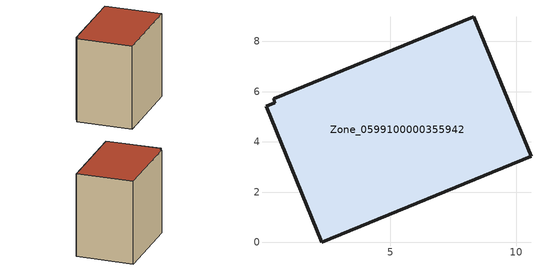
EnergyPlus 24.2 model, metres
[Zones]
Zone_0599100000355942
 floor ground (C_G): 0.06,5.41 0.42,5.55 0.37,5.7 8.31,8.98 10.59,3.43 2.28,0 z0
 wall outside (C_F): 10.59,3.43 8.31,8.98 0.37,5.7 0.42,5.55 0.06,5.41 2.28,0 10.59,3.43 z0:8.93
 roof outside (C_R): 0.42,5.55 0.06,5.41 2.28,0 10.59,3.43 8.31,8.98 0.37,5.7 z8.93
[BUILDING]
Pand.0599100000355942: North Axis=0; Terrain=City; Loads Convergence Tolerance Value=0.04; Temperature Convergence Tolerance Value=0.4; Solar Distribution=FullExterior; Maximum Number of Warmup Days=25; Minimum Number of Warmup Days=1
[Site:Location]
Rotterdam.The.Hague.AP_ZH_NLD Design_Conditions: Latitude=51.96; Longitude=4.45; Time Zone=1; Elevation=-4.5
[SITE:GROUNDTEMPERATURE:BUILDINGSURFACE]
18, 18, 18, 18, 18, 18, 18, 18, 18, 18, 18, 18
[MATERIAL] Thermal Absorptance=0.9; Solar Absorptance=0.7; Visible Absorptance=0.7
Name | Roughness | Thickness | Conductivity | Density | Specific Heat
G.TI.1992-2005 | MediumSmooth | 0.15 | 0.06 | 540 | 1210
F.TI.1992-2005 | Rough | 0.3 | 0.12 | 1920 | 840
R.TI.1992-2005 | MediumRough | 0.2 | 0.08 | 1500 | 1000
[CONSTRUCTION]
C_G: G.TI.1992-2005
C_F: F.TI.1992-2005
C_R: R.TI.1992-2005
[ZONE]
Zone_0599100000355942: Type=1; Multiplier=1; Ceiling Height=Autocalculate; Volume=Autocalculate; Floor Area=autocalculate; Part of Total Floor Area=Yes
[ZONEINFILTRATION:DESIGNFLOWRATE]
Infil_Zone_0599100000355942: Zone or ZoneList or Space or SpaceList=Zone_0599100000355942; Schedule=AlwaysOn; Design Flow Rate Calculation Method=Flow/Area; Flow Rate per Floor Area=0.0015; Constant Term Coefficient=1; Temperature Term Coefficient=0; Velocity Term Coefficient=0; Velocity Squared Term Coefficient=0
[HVACTEMPLATE:ZONE:IDEALLOADSAIRSYSTEM]
Zone_0599100000355942: Maximum Heating Supply Air Temperature=50; Minimum Cooling Supply Air Temperature=13; Maximum Heating Supply Air Humidity Ratio=0.0156; Minimum Cooling Supply Air Humidity Ratio=0.0077; Heating Limit=NoLimit; Cooling Limit=NoLimit; Dehumidification Control Type=ConstantSensibleHeatRatio; Cooling Sensible Heat Ratio=0.7; Dehumidification Setpoint=60; Humidification Control Type=None; Humidification Setpoint=30; Outdoor Air Method=None; Outdoor Air Flow Rate per Person=0.00944; Outdoor Air Flow Rate per Zone Floor Area=0; Outdoor Air Flow Rate per Zone=0; Demand Controlled Ventilation Type=None; Outdoor Air Economizer Type=NoEconomizer; Heat Recovery Type=None; Sensible Heat Recovery Effectiveness=0.7; Latent Heat Recovery Effectiveness=0.65
[ZONECONTROL:THERMOSTAT]
ThermostatControl_Zone_0599100000355942: Zone or ZoneList=Zone_0599100000355942; Control Type Schedule=DualSetpointControlType; Control 1=Thermostat_Zone_0599100000355942; Temperature Difference Between Cutout And Setpoint=0
[THERMOSTATSETPOINT:DUALSETPOINT]
Thermostat_Zone_0599100000355942: Heating Setpoint Temperature Schedule=HeatingSetpoint_Zone_0599100000355942; Cooling Setpoint Temperature Schedule=CoolingSetpoint_Zone_0599100000355942
[SCHEDULE:COMPACT]
HeatingSetpoint_Zone_0599100000355942: Through: 12/31, For: AllDays, Until: 24:00, 21
CoolingSetpoint_Zone_0599100000355942: Through: 12/31, For: AllDays, Until: 24:00, 24
DualSetpointControlType: Through: 12/31, For: AllDays, Until: 24:00, 4
AlwaysOn: Through: 12/31, For: AllDays, Until: 24:00, 1
